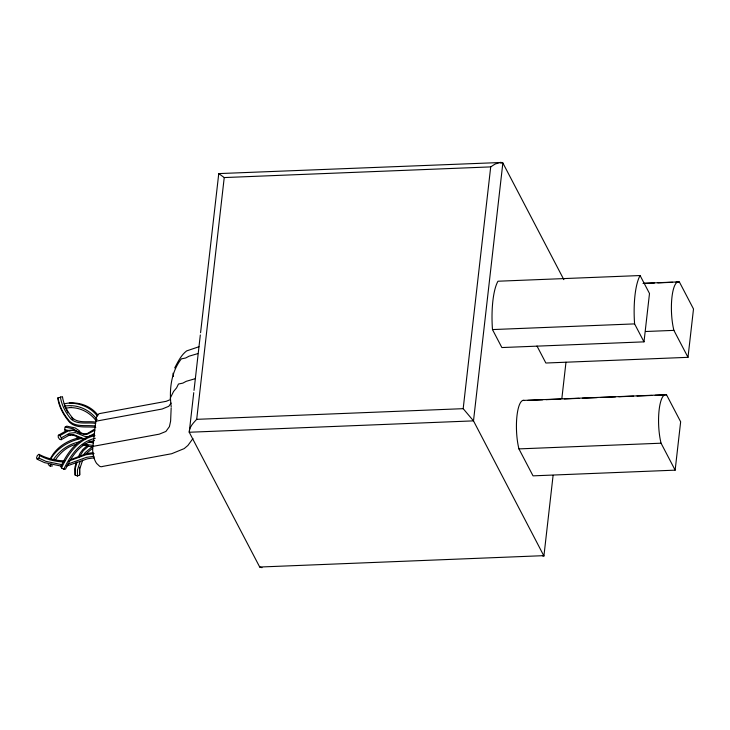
<?xml version="1.0" encoding="UTF-8"?>
<svg xmlns="http://www.w3.org/2000/svg" width="730" height="730" viewBox="0 0 730 730"><rect width="100%" height="100%" fill="white"/><g stroke="black" fill="none" stroke-linecap="round" stroke-linejoin="round"><path stroke-width="1.09" d="M171.167 407.869L170.619 421.064L169.424 426.612L165.893 431.457L159.24 434.168L92.911 446.377A13.532 6.415 79.5 0 0 96.597 463.404L99.663 466.287A13.532 6.415 79.5 0 0 102.693 466.415L171.65 453.731L184.161 448.621L187.911 445.455L192.93 438.566M75.436 431.257L72.361 430.016L66.466 430.709L58.345 435.262L58.19 437.142L59.623 439.369L61.201 439.706L68.876 435.399L74.086 434.797L83.193 438.474L86.003 438.867M61.201 439.706L61.347 437.827L59.924 435.6L58.345 435.262M92.911 446.377L95.767 421.228A13.532 6.415 79.5 0 1 99.225 413.645L166.13 401.336L170.081 399.721M171.212 406.765C169.041 390.212 170.911 372.263 181.341 358.877L185.703 357.983L189.088 356.176L197.739 353.639M193.751 392.658L189.243 432.251L259.707 567.027L262.034 567.684M194.016 390.395L200.321 334.97M200.577 332.707L218.763 173.594L501.866 162.462L502.861 162.972L563.852 279.645M542.39 555.767L544.042 556.205L473.496 420.872L189.243 432.251C189.28 427.023 193.34 422.907 196.698 419.339L224.229 177.563L218.763 173.594M500.588 163.064L502.861 162.972L473.496 420.872L463.185 408.672L490.706 166.896L495.031 164.095L500.534 162.315M553.103 475.339L543.959 555.649L259.707 567.027M561.863 398.425L565.978 362.226M643.997 341.859L649.499 293.506L640.101 275.538L497.979 281.223A46.172 12.483 87.7 0 0 492.476 329.577L501.866 347.553L643.997 341.859L634.598 323.892A46.172 12.483 87.7 0 1 640.101 275.538M524.441 400.533A30.012 8.112 87.7 0 0 516.986 415.726A30.012 8.112 87.7 0 0 518.93 448.895L533.028 475.851L675.15 470.156L680.652 421.803L666.563 394.848L655.193 395.304M536.997 346.047L545.867 363.02L687.998 357.326L693.5 308.973L679.411 282.017L675.998 282.154M65.554 431.311L64.559 429.641L65.171 427.05L66.777 426.137L75.236 427.972L79.269 430.691L80.318 433.593M76.312 462.309L74.989 467.027L75.126 475.075L77.48 476.006L79.698 474.938L79.689 469.107L82.672 460.128M77.033 462.108L75.126 468.916L75.126 475.075M37.267 459.279L38.873 458.102L39.721 455.63L38.955 454.334L37.349 455.511L36.5 457.984L37.267 459.279L44.539 462.637L61.576 466.178M78.174 457.436L79.944 453.458L82.755 449.598L87.655 445.337M79.333 456.962L83.302 450.693L88.476 446.194M80.218 461.36L77.471 469.956L77.48 476.006M49.877 459.717C55.425 447.764 67.251 440.135 79.962 437.644M48.207 464.526L50.206 466.169L51.091 464.234M174.698 367.938C177.974 361.825 181.067 355.145 186.634 350.911L198.962 346.741M170.163 398.334L173.567 391.481L176.56 387.904L178.476 384.026L182.838 383.122L186.232 381.315L194.874 378.788M93.987 440.655C79.698 443.721 71.367 456.852 65.536 469.135L63.857 469.208L61.521 467.957C68.164 453.585 78.493 439.132 94.946 435.637M63.857 469.208C70.208 455.675 79.698 441.668 95.292 438.292M83.558 454.845L85.237 452.527L92.892 446.24M171.103 403.079L168.758 406.309L162.106 409.028L95.767 421.228M95.794 422.123C88.357 420.818 79.214 423.619 72.936 418.372C67.616 412.149 63.629 404.812 62.451 396.636L57.752 398.042C59.066 407.203 63.692 415.352 69.606 422.323C76.613 428.857 87.116 426.183 95.758 427.388M50.917 458.641C57.761 447.59 69.14 440.92 81.705 438.392M52.861 460.384C58.984 450.903 68.346 444.059 79.479 441.878M55.097 460.311C60.289 452.792 67.26 446.158 76.495 444.305M86.614 453.257L92.728 448.184M92.236 441.96L94.07 440.619M94.334 429.258L87.91 433.209L84.926 434.213L81.596 433.748M94.882 430.226L86.925 434.387L83.804 433.948L74.506 430.189L68.264 430.919L59.924 435.6M94.59 433.52L87.938 436.777L84.607 436.312L75.372 432.58L69.469 433.273L61.347 437.827M94.353 434.934C77.9 438.183 67.361 452.235 60.855 466.643L61.521 467.957M71.23 459.416L86.551 453.585L93.038 452.664M68.574 461.15L85.957 454.763L94.088 453.613M68.027 464.015L86.478 457.354L94.042 456.286M66.622 466.078L87.591 458.768L94.143 457.838M63.975 403.927C76.239 400.743 90.192 404.94 97.966 415.16M64.45 406.19C76.842 403.781 89.653 409.548 97.099 419.586M65.7 408.271L71.504 407.267M50.206 466.169L52.542 465.886M68.045 435.071L70.965 434.733M224.229 177.563L490.706 166.896M643.705 283.286L677.814 281.926M643.02 283.477L654.39 283.021M657.803 282.884L672.586 282.291M492.476 329.577L634.598 323.892M645.475 331.511L673.899 330.371L687.998 357.326M522.844 400.441L664.966 394.757M527.845 400.396L542.627 399.803M546.04 399.675L560.822 399.082M564.235 398.945L579.018 398.352M582.421 398.215L597.204 397.622M600.617 397.485L615.399 396.892M618.812 396.755L633.585 396.171M636.998 396.034L651.78 395.441M196.698 419.339L463.185 408.672M518.93 448.895L661.061 443.201L675.15 470.156M64.988 460.822C55.991 460.831 46.939 458.495 38.955 454.334M63.811 461.971C55.471 461.652 47.112 459.553 39.721 455.63M95.739 423.418C87.746 422.04 77.928 425.033 71.23 419.303C65.755 412.897 61.612 405.36 60.407 396.938M95.137 426.028C86.733 424.76 76.449 427.561 69.569 421.283C63.802 414.494 59.331 406.546 58.053 397.64M93.586 442.909L88.348 442.134M93.194 445.528L84.47 444.123M69.295 403.042C80.063 403.215 90.648 407.267 97.309 416M69.724 407.605C80.492 407.404 90.155 412.605 96.469 421.201M83.95 438.684L80.984 438.274L71.942 434.615M61.813 464.654L45.89 461.333L38.873 458.102M89.863 441.203L92.847 441.741M91.944 446.97L82.362 444.78M65.171 427.05L73.164 428.784L76.732 431.184M64.559 429.641L70.107 430.837M77.49 432.087L80.565 433.337M79.032 431.421L80.738 432.571M71.75 417.779L72.982 419.412M64.742 406.5L68.063 412.87M76.687 436.403L77.709 439.25M173.028 373.194L173.421 376.351M79.698 474.938L79.552 467.218M661.061 443.201A30.012 8.112 87.7 0 1 659.117 410.041A30.012 8.112 87.7 0 1 666.563 394.848M673.899 330.371A30.012 8.112 87.7 0 1 671.956 297.21A30.012 8.112 87.7 0 1 679.411 282.017"/></g></svg>
